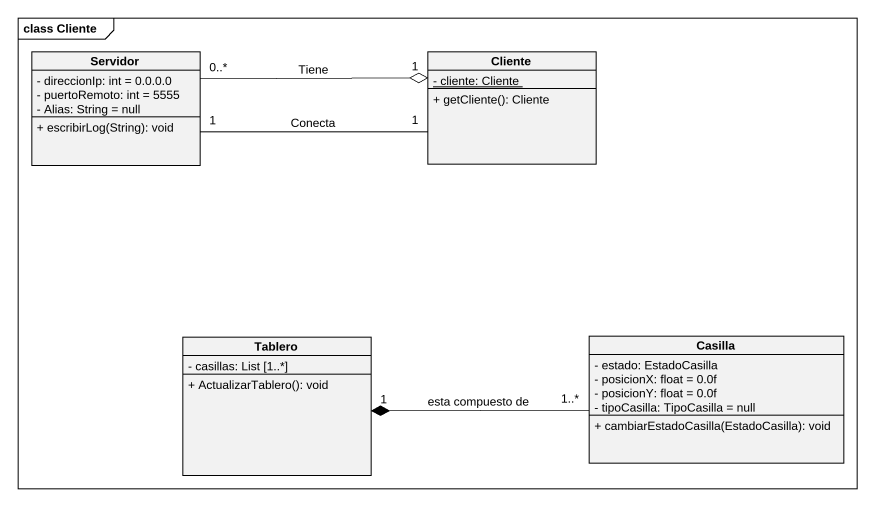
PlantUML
@startuml
mainframe class Cliente
hide circle
hide empty members
skinparam classAttributeIconSize 0
class Servidor {
  - direccionIp: int = 0.0.0.0
  - puertoRemoto: int = 5555
  - Alias: String = null
  + escribirLog(String): void
}
class Cliente {
  {static} - cliente: Cliente
  + getCliente(): Cliente
}
class Tablero {
  - casillas: List [1..*]
  + ActualizarTablero(): void
}
class Casilla {
  - estado: EstadoCasilla
  - posicionX: float = 0.0f
  - posicionY: float = 0.0f
  - tipoCasilla: TipoCasilla = null
  + cambiarEstadoCasilla(EstadoCasilla): void
}
Servidor "1" -right- "1" Cliente : Conecta
Servidor "0..*" -right-o "1" Cliente : Tiene
Casilla "1..*" -left-* "1" Tablero : esta compuesto de
@enduml
